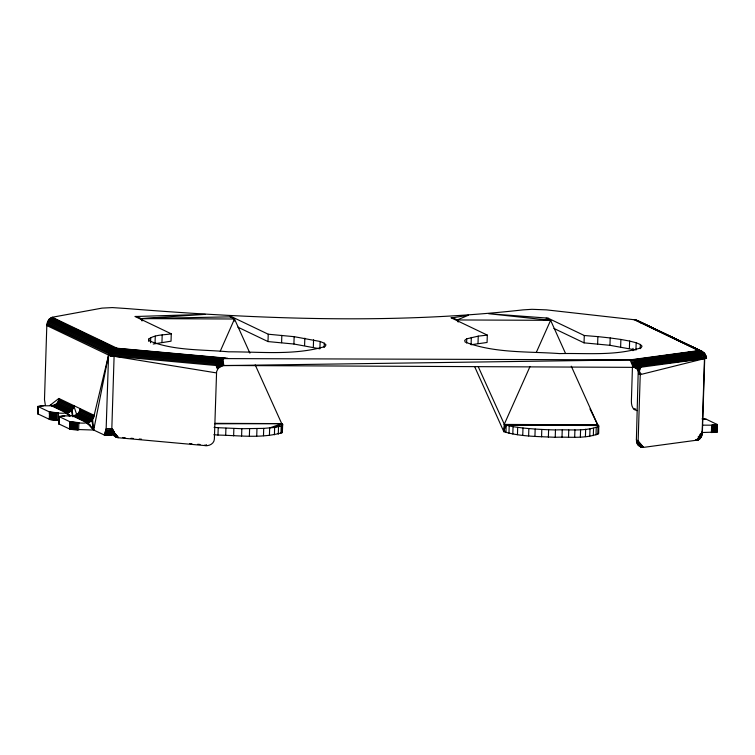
<?xml version="1.0" encoding="UTF-8"?>
<svg xmlns="http://www.w3.org/2000/svg" width="755" height="755" viewBox="0 0 755 755"><rect width="100%" height="100%" fill="white"/><g stroke="black" fill="none" stroke-linecap="round" stroke-linejoin="round"><path stroke-width="1.13" d="M46.914 324.386L114.099 356.266L111.787 429.774C111.617 433.455 114.231 437.334 118.054 437.721L205.351 445.629C209.418 446.148 214.203 443.515 214.373 439.07L216.6 371.63L218.28 368.185L222.612 365.694L222.716 359.031L224.282 358.597L630.123 359.88C635.842 359.371 643.335 364.703 639.391 370.95L640.24 374.631L638.154 440.797C637.89 443.855 639.938 447.847 643.477 447.394L697.856 440.042C701.093 439.08 701.971 435.097 702.169 432.134L704.472 358.625L706.425 357.068L704.783 353.538L702.376 351.575L635.54 319.875L546.478 309.871L531.964 309.314L523.036 309.88C391.496 324.556 258.436 319.006 126.774 308.55L112.325 307.587L102.057 308.115L52.218 317.26L49.132 319.214L47.48 322.102L46.81 325.547L44.488 399.64L45.413 405.539M702.329 432.511L716.995 432.02L717.25 424.527L706.463 419.327L702.546 418.666M632.445 367.072L631.388 401.037C631.312 404.973 632.322 409.974 637.088 410.635M632.964 350.679L633.03 348.338M37.977 406.416L37.948 413.919L49.698 419.487L58.239 420.214L58.465 412.862L49.519 411.985L38.175 406.567C43.799 403.972 58.182 409.578 58.852 398.461L94.139 415.335C92.44 426.584 78.076 422.602 69.941 421.752L59.352 416.694C64.977 414.099 79.36 419.704 80.021 408.587M37.948 413.919L38.175 406.567L43.601 405.756M49.698 419.487L49.519 411.985L49.283 419.336L58.239 420.214M57.191 412.843L56.965 420.195L55.898 412.796L49.934 412.136L50.321 419.629L50.557 412.277L51.132 419.761L51.359 412.419L52.104 419.893L52.331 412.541L53.209 419.997L53.435 412.645L54.407 420.082L54.634 412.73L55.672 420.148L55.898 412.796C62.155 413.532 73.226 414.486 73.716 405.567L76.642 414.429M113.269 431.086L105.917 432.162L113.099 432.19L105.709 433.125L112.891 433.153L105.464 433.927L112.646 433.955L105.181 434.54L112.363 434.569L104.888 434.946L112.07 434.974L104.577 435.135L106.078 431.058L113.269 431.086L111.768 435.173L104.577 435.135L93.677 430.039L70.13 429.255L59.126 424.046L59.352 416.694L64.77 415.873M59.267 421.526L59.126 424.046M70.13 429.255L70.357 421.903L70.743 429.397L70.979 422.045L71.555 429.529L71.782 422.177L72.527 429.652L72.754 422.3L73.631 429.765L73.858 422.413L74.83 429.85L75.056 422.498L76.095 429.916L76.321 422.564L77.388 429.963L77.614 422.611M148.565 341.213L148.631 339.118C155.02 334.427 163.778 335.182 171.262 333.823L171.036 341.175L153.218 344.035M150.547 342.789L150.707 337.542M155.039 343.459L155.275 336.107M161.957 342.213L162.193 334.861M218.214 427.707L241.827 428.708L263.712 428.378L274.65 427.443L282.191 423.904L282.361 432.587C261.749 438.683 239.25 435.465 217.978 435.059L218.214 427.707L214.071 427.368M225.688 435.531L225.915 428.179M234.428 321.083L234.494 318.997L230.124 316.845L141.109 318.61L136.749 316.468L134.956 316.458L171.262 333.823M233.635 435.861L233.861 428.51M241.6 436.06L241.827 428.708M249.376 436.097L249.603 428.746M256.738 435.984L256.964 428.632M263.486 435.729L263.712 428.378M268.233 334.22L294.148 336.673L320.129 341.477L319.893 348.829L293.912 344.025L268.006 341.571L268.233 334.22L231.917 316.855L230.124 316.845M269.431 435.324L269.658 427.972L281.7 423.612L282.427 431.709L282.03 428.293M274.414 434.795L274.65 427.443L281.2 426.056L282.587 425.235L282.653 424.357L281.964 424.263M278.293 434.144L278.529 426.792M281.596 342.695L281.832 335.343M280.973 433.408L281.2 426.056M282.361 432.587L282.653 424.357M293.912 344.025L294.148 336.673M304.595 345.516L304.831 338.164M313.344 347.14L313.57 339.788M324.169 347.394L324.301 343.195L320.129 341.477M466.618 343.025L466.75 338.825L478.236 336.145L487.305 335.107L487.079 342.459L471.092 344.742L471.318 337.391M478.009 343.497L478.236 336.145M478.321 366.855L504.736 425.207L598.602 425.518L598.555 433.625C585.191 439.136 569.487 436.598 555.236 437.296C538.088 436.428 520.412 436.711 503.84 431.709L504.208 424.423L530.038 366.468M508.964 433.257L509.191 425.905L506.18 425.141L504.029 430.171L505.944 432.492L506.18 425.141L597.715 424.867L598.602 425.518L598.555 433.625M512.824 434.002L513.051 426.65L509.191 425.905M517.449 434.701L517.685 427.349L513.051 426.65M522.753 435.342L522.988 427.991L517.685 427.349M528.623 435.918L528.849 428.566L522.988 427.991M534.936 436.409L535.163 429.057L528.849 428.566M541.571 436.805L541.797 429.453L535.163 429.057M547.903 320.243L547.97 318.138L488.645 313.702L550.612 320.328L565.504 353.397M548.385 437.107L548.611 429.755L541.797 429.453M555.236 437.296L555.472 429.944C569.714 429.246 585.427 431.784 598.79 426.273M562.003 437.381L562.23 430.029M568.524 437.353L568.76 430.001M574.687 437.211L574.923 429.859M580.359 436.966L580.586 429.614M634.851 349.829L609.955 345.309L584.049 342.855L584.276 335.503L547.97 318.138M585.418 436.616L585.653 429.265M589.768 436.163L590.004 428.812M593.326 435.635L593.553 428.283M597.639 343.978L597.875 336.626L584.276 335.503M596.006 435.022L596.233 427.67M597.762 434.351L597.998 427M609.955 345.309L610.191 337.957L597.875 336.626M620.638 346.809L620.874 339.457L610.191 337.957M629.387 348.423L629.623 341.071L620.874 339.457M635.946 350.112L636.172 342.761L629.623 341.071M640.212 348.678L640.344 344.478L636.172 342.761M698.705 437.551L701.357 436.966L702.376 432.285L704.717 358.672M712.626 432.539L712.852 425.188L717.222 424.669M717.25 424.527L716.995 432.02L716.976 424.801M640.731 446.79L637.55 444.506L636.389 439.957L638.22 371.318L639.391 370.95L636.842 368.251L633.143 367.185L633.379 360.258L700.036 350.745L702.376 351.575L636.295 361.315L634.53 367.364L222.159 365.477L216.883 367.525L218.28 368.185L217.997 366.713L219.195 367.289L219.271 366.09L215.788 365.741M113.382 429.888L106.078 431.058L108.578 355.077L110.457 354.765L216.845 364.41L219.195 367.289L216.685 365.552L110.334 355.916L46.81 325.547M633.379 360.258L701.489 351.188L637.097 320.384L700.036 350.745L698.79 350.594L635.54 319.875L702.376 351.575L634.898 360.701L634.53 367.364L636.842 368.251L640.372 366.128L706.425 357.068L706.51 358.342L640.466 367.279L637.324 369.233L635.03 367.374M38.118 408.285L37.75 413.768L38.005 406.275L37.778 413.627L38.496 413.381M58.956 423.753L59.437 416.269M113.731 355.926L110.334 355.916C110.419 352.264 113.146 348.489 116.968 348.225L227.595 358.248M504.029 430.171L504.736 425.207M217.525 369.233C214.996 364.863 218.421 360.182 222.716 359.031L223.867 365.59L630.123 359.88L698.79 350.594L633.936 319.582M72.612 415.911L86.731 422.658L93.677 430.039L108.578 355.077L111.797 355.388M94.139 415.335L108.578 355.077L111.806 355.662M630.123 359.88L633.143 367.185L634.898 360.701M112.788 430.794L111.457 435.135L104.275 435.106L106.266 428.595L112.419 428.623M698.394 437.523L700.451 437.532L702.443 431.02M635.729 367.704L638.588 362.947L705.548 354.623L639.419 363.938L635.729 367.704L637.531 362.07L703.83 352.585L639.853 321.97L640.967 322.998M220.234 351.235L234.494 318.997L141.109 318.61L142.015 320.781L141.109 318.61L205.294 314.354L136.749 316.468M536.258 352.519L550.612 320.328L546.167 318.129M695.751 439.825L697.856 440.042L702.169 432.134M636.842 368.251L639.419 363.938L706.095 355.813L640.023 365.005L636.663 368.421L637.852 368.987L640.372 366.128L704.472 358.625L640.24 374.631L638.475 373.791L640.164 373.357L638.428 372.526L639.881 372.111L638.22 371.318L637.324 369.233L638.702 369.903L640.466 367.279M113.071 429.991L111.844 431.067L113.958 431.36L114.496 432.568L112.542 433.53L115.071 433.398L117.214 436.031L114.836 436.437L117.091 436.588M49.688 405.558L58.852 398.461M466.75 338.825L464.674 340.401L465.137 342.062C494.893 353.397 528.226 351.33 559.625 353.595C586.673 352.972 615.061 356.077 641.155 347.791L642.024 346.168L640.344 344.478M117.214 436.031L113.929 435.626L116.308 435.21L113.156 434.644L115.071 433.398M635.889 367.789L641.146 366.571M113.958 431.36L112.099 432.332L114.496 432.568M638.702 369.903L637.843 370.214L639.391 370.95M700.31 433.889L702.065 433.427M640.759 446.573L642.514 447.413L636.389 439.957L638.154 440.797L643.477 447.394L638.202 442.062L636.654 442.421L638.579 443.836L637.022 443.525L639.966 446.158L638.975 445.95L641.59 447.215L639.834 446.375M113.156 434.644L115.534 434.238M117.431 436.805L115.845 437.079L118.157 437.088M116.931 437.504L118.516 437.23M641.193 366.656L636.559 367.421L641.137 366.751M452.792 317.751L468.43 315.231L457.228 319.95L452.792 317.751L450.999 317.742L487.305 335.107M640.806 373.423L638.475 373.791L640.806 373.47M717.024 431.879L711.399 432.549L711.635 425.197L717.052 424.385L716.74 432.153L716.504 424.923L716.278 432.275L715.834 425.018L715.608 432.37L714.985 425.103L714.759 432.455L713.985 425.159L713.758 432.511L712.852 425.188L702.792 425.159M638.588 362.947L704.783 353.538L637.531 362.07L634.106 367.166M700.036 350.745L631.775 359.984L633.143 367.185M699.177 436.192L701.499 435.89L699.649 435.692M636.295 361.315L703.83 352.585M699.979 434.852L702.093 434.587L700.036 434.578M640.023 365.005L706.425 357.068M699.177 437.211L701.065 436.994L698.96 436.739M699.762 435.767L701.886 435.55L699.828 435.541M219.271 366.09L220.243 366.552L220.677 365.675L223.867 365.59L215.911 363.589M699.508 436.522L701.631 436.352L699.583 436.343M699.224 437.07L701.357 436.966L698.281 436.956M110.334 355.916L112.589 355.841M698.922 437.419L701.065 437.371L699.017 437.362M214.854 423.81L281.7 423.612L255.209 364.901M550.612 320.328L457.228 319.95L458.191 322.083M49.141 413.127L57.229 413.155M504.208 424.423L597.715 424.867L571.28 366.203M215.213 423.338L281.7 423.612M70.319 423.253L78.407 423.281M106.2 429.859L112.353 429.888M548.611 429.755L555.472 429.944M213.835 434.72L217.978 435.059M225.915 358.332L115.968 348.366L51.406 317.496M224.282 358.597L114.977 348.687L50.613 317.912M222.716 359.031L114.043 349.188L49.849 318.487M222.612 365.694L221.272 359.625L113.165 349.829L49.132 319.214M221.272 359.625L221.394 366.015L217.95 362.221L111.136 352.547L47.48 322.102M217.95 362.221L220.243 366.552L217.28 363.287L110.721 353.633L47.14 323.225M122.782 437.523L125.122 437.73M130.983 438.259L133.324 438.466M139.184 438.995L141.525 439.212M189.543 443.525L191.893 443.742M197.744 444.261L200.084 444.478M701.99 418.883L706.463 419.327M698.432 437.749L700.536 437.966M697.828 438.561L699.923 438.778L698.13 438.155M697.167 439.193L699.262 439.41M633.483 408.823L635.804 409.078M698.328 436.513L700.753 437.56M111.768 435.173L105.096 432.096M114.099 356.266L216.449 372.904M696.11 439.721L697.856 440.042M696.818 439.401L698.573 439.835M639.032 444.874L637.55 444.506L639.966 446.158M109.928 354.35L112.051 355.322L109.956 354.284M704.755 357.502L706.51 358.342M553.962 328.463L584.049 342.855M712.588 429.708L716.825 431.737M638.202 442.062L636.437 441.222L640.212 445.035M237.91 327.179L268.006 341.571M52.218 317.26L116.968 348.225M48.49 320.073L112.372 350.622L219.969 360.371L221.394 366.015L218.856 361.239L111.693 351.537L47.933 321.045M58.72 399.612L73.594 406.718M79.898 409.738L94.016 416.486M58.428 400.735L73.292 407.842M79.605 410.852L93.714 417.609M57.965 401.792L72.829 408.908M79.133 411.919L93.252 418.666M57.342 402.774L72.206 409.889L72.905 416.807M78.52 412.9L92.629 419.648L93.677 430.039L87.854 422.573L73.735 415.826M56.578 403.651L71.451 410.758L72.452 416.043M77.756 413.778L91.874 420.526L93.677 430.039M55.7 404.397L70.574 411.503M76.878 414.523L90.996 421.271M54.719 404.991L69.592 412.107M75.896 415.118L90.015 421.875M53.662 405.435L68.535 412.541M74.839 415.561L88.958 422.309M52.557 405.699L67.431 412.806L70.017 416.128M51.434 405.784L66.308 412.891L69.394 416.175M65.893 413.344L70.13 415.373M87.08 423.48L90.26 424.999M92.384 426.018L94.498 427.028M324.301 343.195L325.981 344.884L325.112 346.507C294.063 355.643 260.56 351.717 228.548 351.821C202.142 349.376 173.961 350.924 149.094 340.779L148.631 339.118M111.787 429.774L118.054 437.721M216.685 365.552L218.28 368.185M51.302 406.011L50.594 404.605M699.385 435.446L700.451 437.532M589.995 409.012L597.715 424.867M217.28 363.287L219.195 367.289M204.982 444.827L205.351 445.629M234.494 318.997L249.905 353.161M474.668 366.666L503.84 431.709M206.323 444.676L206.728 445.667M59.183 416.401L58.928 423.895L59.183 416.401M69.941 421.752L69.705 429.104L78.662 429.982L78.888 422.63L69.941 421.752"/></g></svg>
